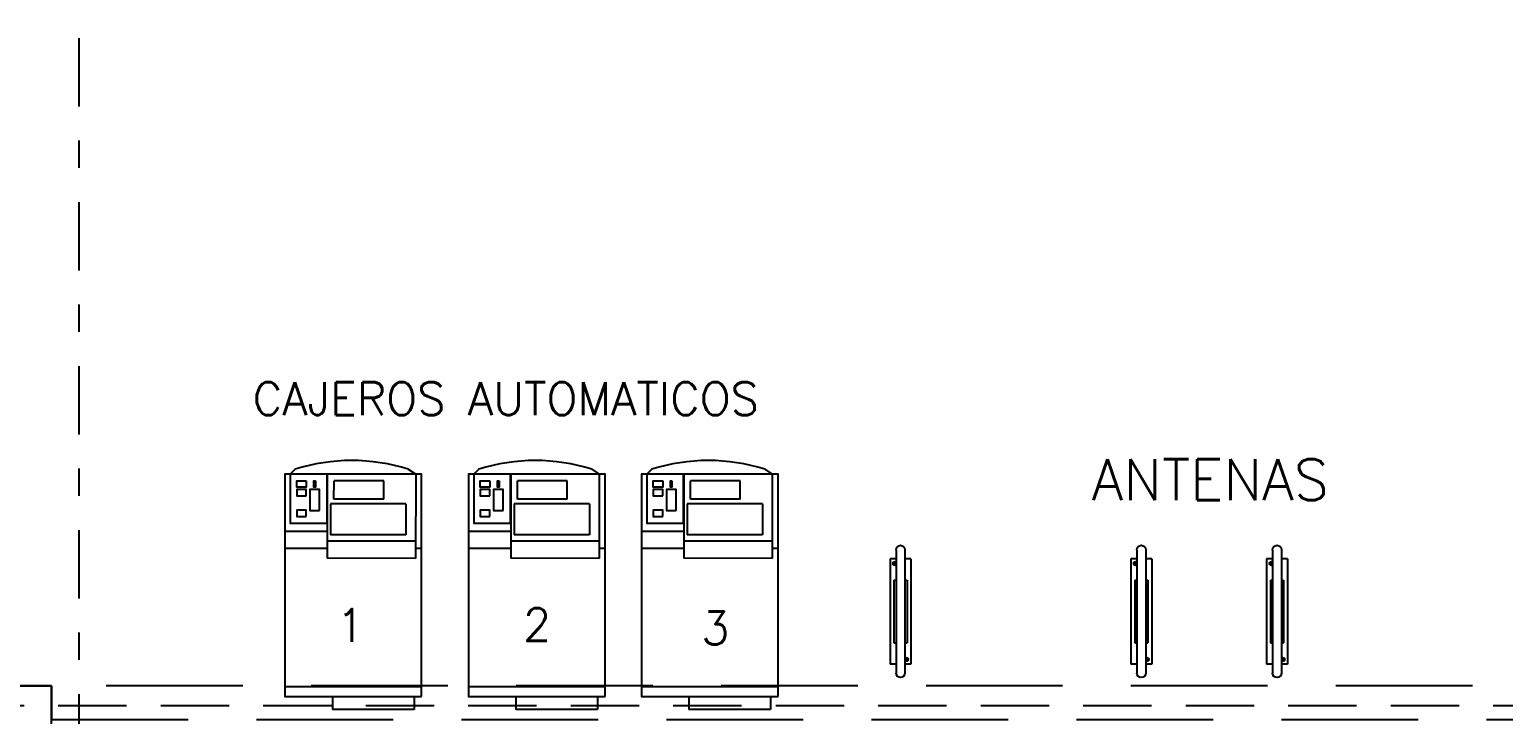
# Model space of a CAD drawing. Header units: millimetres. Extents: x 340 to 1003762, y 22 to 362022.
# Drawn here: x 427.97 to 433.36, y 38.47 to 40.98 of the extents above; entities that cross this region are included whole.
import ezdxf
from ezdxf.xclip import XClip

# ---------------------------------------------------------------- set-up
doc = ezdxf.new("R2010")
doc.units = ezdxf.units.MM
doc.header["$XCLIPFRAME"] = 0
doc.linetypes.add('LSBB_P_002 - PLANTA 1° NIVEL SALA DE VENTAS$0$DASHDOT2', pattern=[0.5, 0.25, -0.125, 0, -0.125])
doc.linetypes.add('LSBB_P_002 - PLANTA 1° NIVEL SALA DE VENTAS$0$HIDDEN', pattern=[0.375, 0.25, -0.125])
for name, color, linetype in [('LSBB_P_002 - PLANTA 1° NIVEL SALA DE VENTAS$0$A-Equipos', 8, 'Continuous'), ('LSBB_P_002 - PLANTA 1° NIVEL SALA DE VENTAS$0$CENEFA', 6, 'LSBB_P_002 - PLANTA 1° NIVEL SALA DE VENTAS$0$HIDDEN'), ('LSBB_P_002 - PLANTA 1° NIVEL SALA DE VENTAS$0$EJES', 8, 'LSBB_P_002 - PLANTA 1° NIVEL SALA DE VENTAS$0$DASHDOT2'), ('LSBB_P_002 - PLANTA 1° NIVEL SALA DE VENTAS$0$LETREROS', 2, 'Continuous'), ('LSBB_P_002 - PLANTA 1° NIVEL SALA DE VENTAS$0$MUEBLES', 8, 'Continuous'), ('LSBB_P_002 - PLANTA 1° NIVEL SALA DE VENTAS$0$TEXTOS', 7, 'Continuous'), ('XREF', 7, 'Continuous')]:
    doc.layers.add(name, color=color, linetype=linetype)
doc.styles.add('LSBB_P_002 - PLANTA 1° NIVEL SALA DE VENTAS$0$ROMANS', font='romans')

# ---------------------------------------------------------------- blocks, each defined once
blk = doc.blocks.new('LSBB_P_002 - PLANTA 1° NIVEL SALA DE VENTAS$0$planta_1_piso_$0$cajero hss')
at = {"layer": 'LSBB_P_002 - PLANTA 1° NIVEL SALA DE VENTAS$0$MUEBLES'}
for p, q in [((81.4247, 21.335), (81.4247, 21.4089)), ((81.6248, 21.335), (81.6248, 21.4089)), ((81.7771, 20.5791), (81.2271, 20.5791)), ((81.4186, 20.5401), (81.4186, 20.4881)), ((81.7471, 20.5401), (81.7471, 20.4881)), ((81.7471, 20.4881), (81.4186, 20.4881))]:
    blk.add_line(p, q, dxfattribs=at)
for points in [[(81.7771, 20.5401), (81.7771, 21.4349), (81.2271, 21.4349), (81.2271, 20.5401)], [(81.313, 21.4089), (81.313, 21.3829), (81.2748, 21.3829), (81.2748, 21.4089)], [(81.313, 21.348), (81.313, 21.374), (81.2748, 21.374), (81.2748, 21.348)], [(81.3664, 21.2892), (81.3664, 21.3729), (81.3278, 21.3729), (81.3278, 21.2892)], [(81.3501, 21.4089), (81.3501, 21.3829), (81.3441, 21.3829), (81.3441, 21.4089)], [(81.313, 21.2642), (81.313, 21.2902), (81.2748, 21.2902), (81.2748, 21.2642)]]:
    blk.add_lwpolyline(points, close=True, dxfattribs=at)
for points in [[(81.2689, 21.4549), (81.2488, 21.4349)], [(81.2488, 21.4349), (81.2488, 21.2382), (81.3969, 21.2382), (81.3969, 21.4349)], [(81.3975, 21.4349), (81.3975, 21.0965)], [(81.7237, 21.4549), (81.7534, 21.4349)], [(81.7534, 21.4349), (81.7534, 21.0965)], [(81.6248, 21.4089), (81.4247, 21.4089)], [(81.7144, 21.3162), (81.4108, 21.3162)], [(81.4108, 21.3162), (81.4108, 21.191)], [(81.6248, 21.335), (81.4247, 21.335)], [(81.7144, 21.3162), (81.7144, 21.191)], [(81.3975, 21.204), (81.2271, 21.204)], [(81.7144, 21.191), (81.4108, 21.191)], [(81.3975, 21.1355), (81.2271, 21.1355)], [(81.7534, 21.165), (81.3975, 21.165)], [(81.7771, 21.1355), (81.7534, 21.1355)], [(81.7534, 21.0965), (81.3975, 21.0965)]]:
    blk.add_lwpolyline(points, dxfattribs=at)
blk.add_arc((81.4963, 20.7386), 0.7515, 72.38776, 107.61224, dxfattribs=at)
blk = doc.blocks.new('LSBB_P_002 - PLANTA 1° NIVEL SALA DE VENTAS$0$ANTENADTEC2')
at = {"color": 0}
for p, q in [((226, 54), (-226, 54)), ((192.5, 76), (-192.5, 76)), ((-192.5, 76), (-192.5, 54)), ((-178.5, 64.2), (-181.5, 59)), ((-181.5, 59), (-178.6, 54)), ((-172.5, 64.2), (-178.5, 64.2)), ((-169.5, 59), (-172.5, 64.2)), ((-172.4, 54), (-169.5, 59)), ((115, 62), (-115, 62)), ((-115, 54), (-115, 62)), ((115, 54), (115, 62)), ((192.5, 76), (192.5, 54)), ((226, 22), (-226, 22)), ((-192.5, 22), (-192.5, 0)), ((192.5, 0), (-192.5, 0)), ((-115, 14), (-115, 22)), ((115, 14), (-115, 14)), ((115, 14), (115, 22)), ((172.4, 22), (169.5, 17)), ((169.5, 17), (172.5, 11.8)), ((172.5, 11.8), (178.5, 11.8)), ((178.5, 11.8), (181.5, 17)), ((181.5, 17), (178.6, 22)), ((192.5, 22), (192.5, 0))]:
    blk.add_line(p, q, dxfattribs=at)
for centre in [(-175.5, 59), (175.5, 17)]:
    blk.add_circle(centre, 3.5, dxfattribs=at)
for centre, radius, start, end in [((-226, 38), 16, 90, 270), ((-175.5, 59), 7, 314.4153, 225.5847), ((226, 38), 16, 270, 90), ((175.5, 17), 7, 134.4153, 45.5847)]:
    blk.add_arc(centre, radius, start, end, dxfattribs=at)
blk = doc.blocks.new('LSBB_P_002 - PLANTA 1° NIVEL SALA DE VENTAS', base_point=(223.5696, 14.2202))
at = {"layer": 'LSBB_P_002 - PLANTA 1° NIVEL SALA DE VENTAS$0$CENEFA', "color": 7, "linetype": 'LSBB_P_002 - PLANTA 1° NIVEL SALA DE VENTAS$0$HIDDEN'}
blk.add_line((851.8644, 253.3226), (825.4895, 253.3226), dxfattribs=at)
at = {"layer": 'LSBB_P_002 - PLANTA 1° NIVEL SALA DE VENTAS$0$CENEFA', "color": 7, "ltscale": 2}
blk.add_lwpolyline([(795.6145, 253.3956), (795.6145, 257.7156), (795.8395, 257.7156), (795.8395, 258.1556), (798.4273, 258.1556), (798.4273, 257.9171), (798.5795, 257.9171), (798.5795, 263.4156), (795.6945, 263.4156), (795.6945, 296.9256), (872.8295, 296.9256), (872.8295, 249.1906), (859.1489, 249.1906), (859.1489, 250.068), (855.8019, 250.068), (855.8019, 257.6795), (849.1846, 257.6795), (849.1846, 262.9554), (848.6586, 262.9554), (848.6586, 257.1295), (855.289, 257.1295), (855.289, 253.3956)], close=True, dxfattribs=at)
blk.add_lwpolyline([(855.289, 253.3956), (795.6145, 253.3956), (795.6145, 257.7156), (795.2145, 257.7156), (795.2145, 252.9956), (827.3395, 252.9956), (827.3395, 253.2156), (835.5395, 253.2156), (835.5395, 253.3956), (843.3395, 253.3956), (843.3392, 253.2726), (851.8144, 253.2725), (851.8049, 253.3156), (855.4424, 253.3156), (855.4519, 253.3226), (855.6019, 253.3226)], dxfattribs=at)
at = {"layer": 'LSBB_P_002 - PLANTA 1° NIVEL SALA DE VENTAS$0$CENEFA', "color": 7}
blk.add_lwpolyline([(835.5395, 253.2156), (843.3395, 253.2156), (843.3395, 253.3956), (835.5395, 253.3956)], close=True, dxfattribs=at)
at = {"layer": 'LSBB_P_002 - PLANTA 1° NIVEL SALA DE VENTAS$0$EJES'}
blk.add_line((843.4395, 330.1656), (843.4395, 242.5191), dxfattribs=at)
at = {"layer": 'LSBB_P_002 - PLANTA 1° NIVEL SALA DE VENTAS$0$A-Equipos', "xscale": -0.0010000000002037, "yscale": 0.0010000000002037, "zscale": 0.001, "rotation": 270}
for p in [(846.4078, 253.6677), (847.2888, 253.6677), (847.7852, 253.6677)]:
    blk.add_blockref('LSBB_P_002 - PLANTA 1° NIVEL SALA DE VENTAS$0$ANTENADTEC2', p, dxfattribs=at)
at = {"layer": 'LSBB_P_002 - PLANTA 1° NIVEL SALA DE VENTAS$0$MUEBLES', "xscale": 0.9090909090900289, "yscale": 0.9090909090900289, "zscale": 0.9090909090900289, "rotation": 359.9775792698042}
for p in [(770.343, 234.7125), (771.0146, 234.7125), (771.6474, 234.7125)]:
    blk.add_blockref('LSBB_P_002 - PLANTA 1° NIVEL SALA DE VENTAS$0$planta_1_piso_$0$cajero hss', p, dxfattribs=at)
at = {"layer": 'LSBB_P_002 - PLANTA 1° NIVEL SALA DE VENTAS$0$LETREROS', "style": 'LSBB_P_002 - PLANTA 1° NIVEL SALA DE VENTAS$0$ROMANS'}
for s, height, p in [('CAJEROS AUTOMATICOS', 0.12, (844.0758, 254.3864)), ('ANTENAS', 0.15, (847.1453, 254.0745))]:
    blk.add_text(s, height=height, dxfattribs=at).set_placement(p)
at = {"layer": 'LSBB_P_002 - PLANTA 1° NIVEL SALA DE VENTAS$0$TEXTOS', "color": 2, "style": 'LSBB_P_002 - PLANTA 1° NIVEL SALA DE VENTAS$0$ROMANS'}
for s, p in [('1', (844.3822, 253.5567)), ('2', (845.0647, 253.5598)), ('3', (845.7171, 253.5473))]:
    blk.add_text(s, height=0.12, dxfattribs=at).set_placement(p)

msp = doc.modelspace()

# ---------------------------------------------------------------- block references
at = {"layer": 'XREF'}
ref = msp.add_blockref('LSBB_P_002 - PLANTA 1° NIVEL SALA DE VENTAS', (-191.719, -200.5998), dxfattribs=at)
XClip(ref).set_block_clipping_path([(755.454857474, 236.6800249606), (887.3150098981, 333.6713636781)])

doc.saveas('drawing.dxf')
